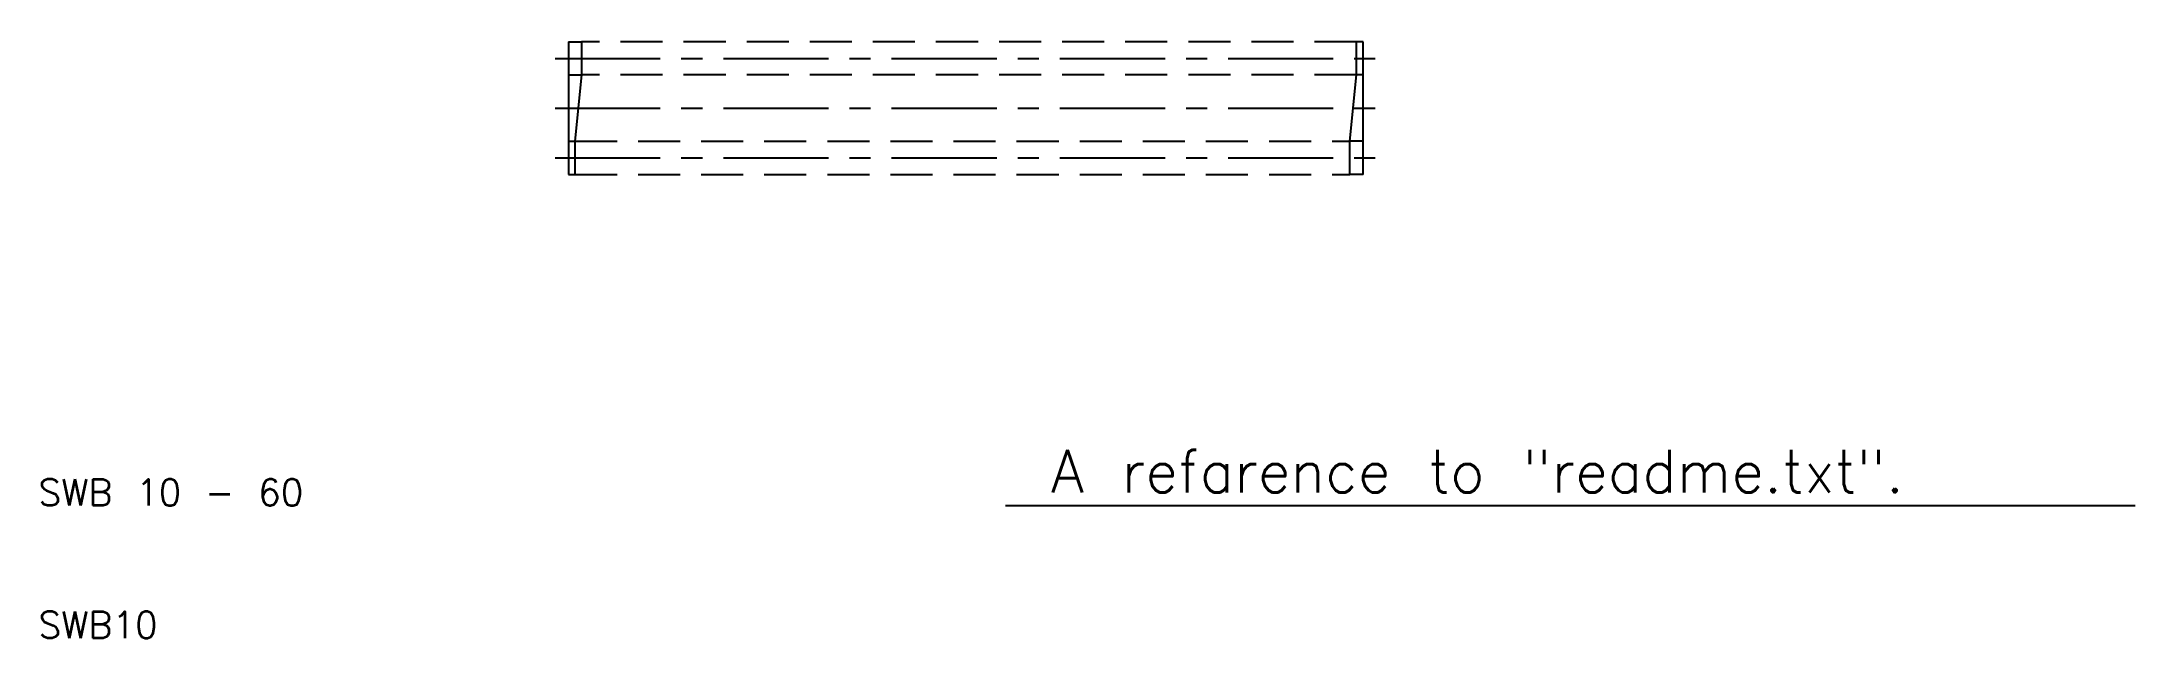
# Model space of a CAD drawing. Extents: x 10 to 168, y 10 to 55.
import ezdxf

# ---------------------------------------------------------------- set-up
doc = ezdxf.new("R2010")
doc.units = 0
doc.header["$LTSCALE"] = 0.25
doc.linetypes.add('CENTER', pattern=[50.8, 31.75, -6.35, 6.35, -6.35])
doc.linetypes.add('DASHED', pattern=[19.05, 12.7, -6.35])
doc.layers.get('0').update_dxf_attribs({"linetype": 'CONTINUOUS'})
doc.layers.add('CENTER', color=1, linetype='CENTER')
doc.styles.get("Standard").update_dxf_attribs({"font": 'txt.shx', "bigfont": 'extfont.shx'})

msp = doc.modelspace()

# ---------------------------------------------------------------- linework, layer by layer
for p, q in [((50, 55), (50, 45)), ((50, 55), (51, 55)), ((51, 55), (51, 52.5)), ((110, 55), (109.5, 55)), ((109.5, 52.5), (109.5, 55)), ((110, 45), (110, 55)), ((50, 52.5), (51, 52.5)), ((51, 52.5), (50.5, 47.5)), ((109, 47.5), (109.5, 52.5)), ((110, 52.5), (109.5, 52.5)), ((50, 47.5), (50.5, 47.5)), ((50.5, 47.5), (50.5, 45)), ((110, 47.5), (109, 47.5)), ((109, 45), (109, 47.5)), ((50, 45), (50.5, 45)), ((110, 45), (109, 45))]:
    msp.add_line(p, q)
at = {"color": 3, "linetype": 'DASHED'}
for p, q in [((109.5, 55), (51, 55)), ((109.5, 52.5), (51, 52.5)), ((50.5, 47.5), (109, 47.5)), ((50.5, 45), (109, 45))]:
    msp.add_line(p, q, dxfattribs=at)
at = {"color": 7, "linetype": 'CONTINUOUS'}
msp.add_line((83, 20), (168.27, 20), dxfattribs=at)
at = {"layer": 'CENTER', "color": 1, "linetype": 'CENTER'}
for p, q in [((49, 53.75), (111, 53.75)), ((49, 50), (111, 50)), ((49, 46.25), (111, 46.25))]:
    msp.add_line(p, q, dxfattribs=at)

# ---------------------------------------------------------------- texts
at = {"color": 7, "linetype": 'CONTINUOUS'}
msp.add_text('A refarence to "readme.txt".', height=3.2, dxfattribs=at).set_placement((86.44, 21))
for s, p in [('SWB 10 - 60', (10, 20)), ('SWB10', (10, 10))]:
    msp.add_text(s, height=2).set_placement(p)

doc.saveas('drawing.dxf')
